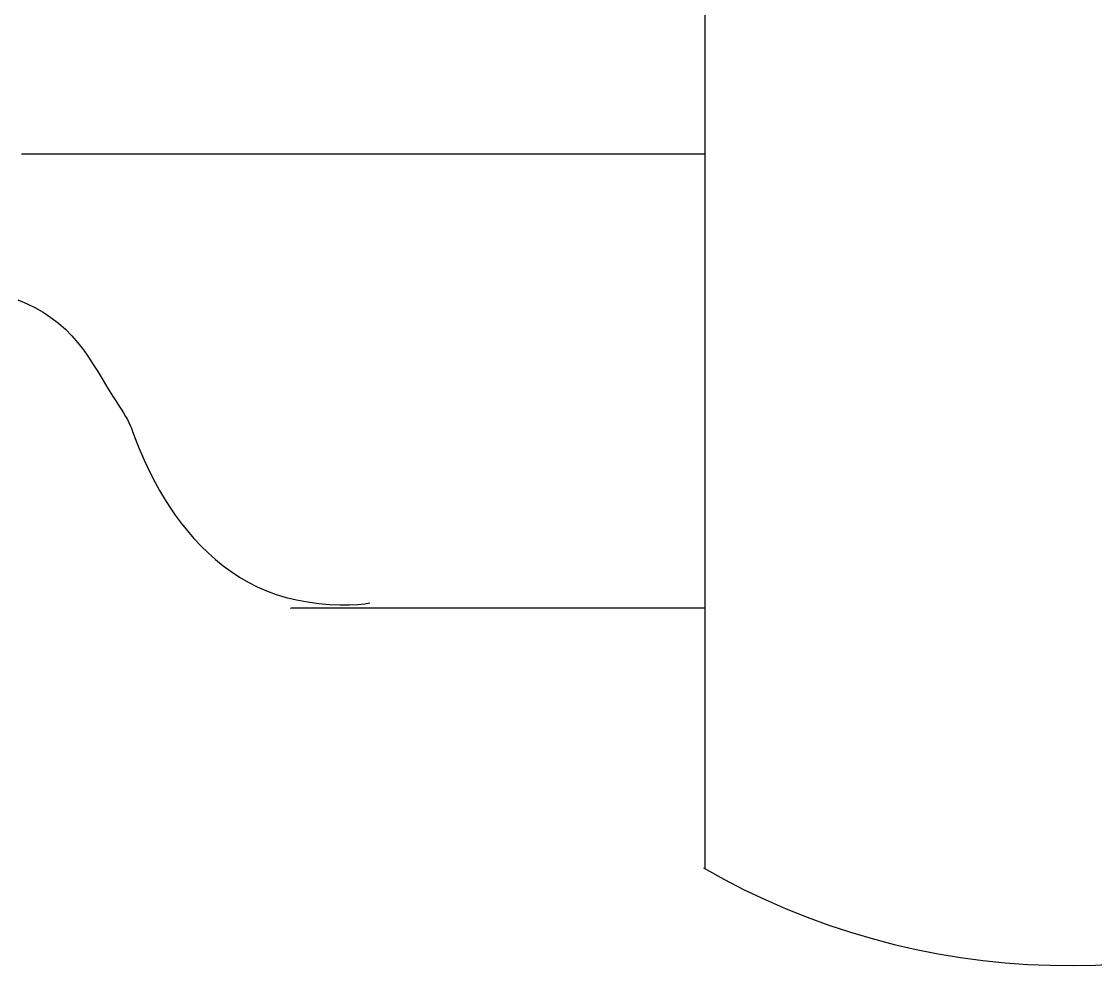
# Model space of a CAD drawing. Header units: millimetres. Extents: x -3204.52 to -3202.33, y 1775.89 to 1776.94.
# Drawn here: x -3203.74402 to -3203.71544, y 1776.19886 to 1776.22399 of the extents above; entities that cross this region are included whole.
import ezdxf

# ---------------------------------------------------------------- set-up
doc = ezdxf.new("R2010")
doc.units = ezdxf.units.MM
doc.header["$LTSCALE"] = 10
doc.layers.add('Veículos', color=2, linetype='Continuous')

msp = doc.modelspace()

# ---------------------------------------------------------------- linework, layer by layer
at = {"layer": 'Veículos'}
for p, q in [((-3203.725827723104, 1776.201432311237), (-3203.725827723104, 1776.226211320023)), ((-3203.744115600973, 1776.216580585249), (-3203.743887407344, 1776.216484709712)), ((-3203.743887407344, 1776.216484709712), (-3203.743663568771, 1776.216374816484)), ((-3203.743663568771, 1776.216374816484), (-3203.743446068989, 1776.216251150492)), ((-3203.743446068989, 1776.216251150492), (-3203.743236891732, 1776.216113956663)), ((-3203.743236891732, 1776.216113956663), (-3203.743038020733, 1776.215963479925)), ((-3203.743038020733, 1776.215963479925), (-3203.742851439728, 1776.215799965207)), ((-3203.742851439728, 1776.215799965207), (-3203.742678629203, 1776.215624188022)), ((-3203.742678629203, 1776.215624188022), (-3203.742519056657, 1776.215439046236)), ((-3203.742519056657, 1776.215439046236), (-3203.742371686346, 1776.215247968305)), ((-3203.742371686346, 1776.215247968305), (-3203.742235482522, 1776.215054382681)), ((-3203.742235482522, 1776.215054382681), (-3203.74210940944, 1776.214861717818)), ((-3203.74210940944, 1776.214861717818), (-3203.741992431353, 1776.21467340217)), ((-3203.741992431353, 1776.21467340217), (-3203.741883512515, 1776.214492864191)), ((-3203.741883512515, 1776.214492864191), (-3203.741781617178, 1776.214323532333)), ((-3203.741781617178, 1776.214323532333), (-3203.741685918372, 1776.214168076715)), ((-3203.741685918372, 1776.214168076715), (-3203.741596424219, 1776.214026134104)), ((-3203.741596424219, 1776.214026134104), (-3203.741513351615, 1776.213896582933)), ((-3203.741513351615, 1776.213896582933), (-3203.741436917458, 1776.213778301634)), ((-3203.741436917458, 1776.213778301634), (-3203.741367338644, 1776.213670168639)), ((-3203.741367338644, 1776.213670168639), (-3203.74130483207, 1776.213571062378)), ((-3203.74130483207, 1776.213571062378), (-3203.741249614634, 1776.213479861286)), ((-3203.741249614634, 1776.213479861286), (-3203.741201903231, 1776.213395443792)), ((-3203.741201903231, 1776.213395443792), (-3203.741161479684, 1776.213316314594)), ((-3203.741161479684, 1776.213316314594), (-3203.741126385517, 1776.213239483439)), ((-3203.741126385517, 1776.213239483439), (-3203.741094227177, 1776.213161586342)), ((-3203.741094227177, 1776.213161586342), (-3203.741062611115, 1776.213079259316)), ((-3203.741062611115, 1776.213079259316), (-3203.741029143779, 1776.212989138374)), ((-3203.741029143779, 1776.212989138374), (-3203.740991431617, 1776.212887859529)), ((-3203.740991431617, 1776.212887859529), (-3203.740947081079, 1776.212772058794)), ((-3203.740947081079, 1776.212772058794), (-3203.740893698612, 1776.212638372183)), ((-3203.740893698612, 1776.212638372183), (-3203.740829325818, 1776.21248449781)), ((-3203.740829325818, 1776.21248449781), (-3203.740753744902, 1776.212312382197)), ((-3203.740753744902, 1776.212312382197), (-3203.74066717322, 1776.212125033966)), ((-3203.74066717322, 1776.212125033966), (-3203.740569828128, 1776.211925461742)), ((-3203.740569828128, 1776.211925461742), (-3203.740461926985, 1776.211716674147)), ((-3203.740461926985, 1776.211716674147), (-3203.740343687146, 1776.211501679805)), ((-3203.740343687146, 1776.211501679805), (-3203.740215325968, 1776.211283487338)), ((-3203.740215325968, 1776.211283487338), (-3203.740077060808, 1776.21106510537)), ((-3203.740077060808, 1776.21106510537), (-3203.739929131428, 1776.210849210004)), ((-3203.739929131428, 1776.210849210004), (-3203.739771867212, 1776.210637147269)), ((-3203.739771867212, 1776.210637147269), (-3203.73960561995, 1776.210429930673)), ((-3203.73960561995, 1776.210429930673), (-3203.739430741431, 1776.210228573723)), ((-3203.739430741431, 1776.210228573723), (-3203.739247583444, 1776.210034089928)), ((-3203.739247583444, 1776.210034089928), (-3203.73905649778, 1776.209847492797)), ((-3203.73905649778, 1776.209847492797), (-3203.738857836228, 1776.209669795837)), ((-3203.738857836228, 1776.209669795837), (-3203.738651950578, 1776.209502012557)), ((-3203.738651950578, 1776.209502012557), (-3203.738439018616, 1776.20934506625)), ((-3203.738439018616, 1776.20934506625), (-3203.738218522117, 1776.209199519355)), ((-3203.738218522117, 1776.209199519355), (-3203.737989768852, 1776.209065844093)), ((-3203.737989768852, 1776.209065844093), (-3203.737752066592, 1776.208944512687)), ((-3203.737752066592, 1776.208944512687), (-3203.73750472311, 1776.208835997361)), ((-3203.73750472311, 1776.208835997361), (-3203.737247046176, 1776.208740770337)), ((-3203.737247046176, 1776.208740770337), (-3203.736978343563, 1776.208659303838)), ((-3203.736978343563, 1776.208659303838), (-3203.736697923041, 1776.208592070086)), ((-3203.736697923041, 1776.208592070086), (-3203.736406663394, 1776.208539326097)), ((-3203.736406663394, 1776.208539326097), (-3203.736111727444, 1776.208500468056)), ((-3203.736111727444, 1776.208500468056), (-3203.735821849029, 1776.208474676938)), ((-3203.735821849029, 1776.208474676938), (-3203.735545761983, 1776.208461133722)), ((-3203.735545761983, 1776.208461133722), (-3203.735292200143, 1776.208459019384)), ((-3203.735292200143, 1776.208459019384), (-3203.735069897342, 1776.2084675149)), ((-3203.735069897342, 1776.2084675149), (-3203.734887587417, 1776.208485801249)), ((-3203.734887587417, 1776.208485801249), (-3203.734754004204, 1776.208513059406))]:
    msp.add_line(p, q, dxfattribs=at)
msp.add_lwpolyline([(-3203.725827723104, 1776.220458123108), (-3203.744020651392, 1776.220458123108)], dxfattribs=at)
msp.add_lwpolyline([(-3203.736865566343, 1776.208374248311, -0.0001025500682706271), (-3203.736838814104, 1776.208378257917), (-3203.725827723104, 1776.208378257917)], format="xyb", dxfattribs=at)
msp.add_arc((-3203.716153685057, 1776.218335072715), 0.01947537824250468, 240.0633421172946, 297.0566687695279, dxfattribs=at)

doc.saveas('drawing.dxf')
